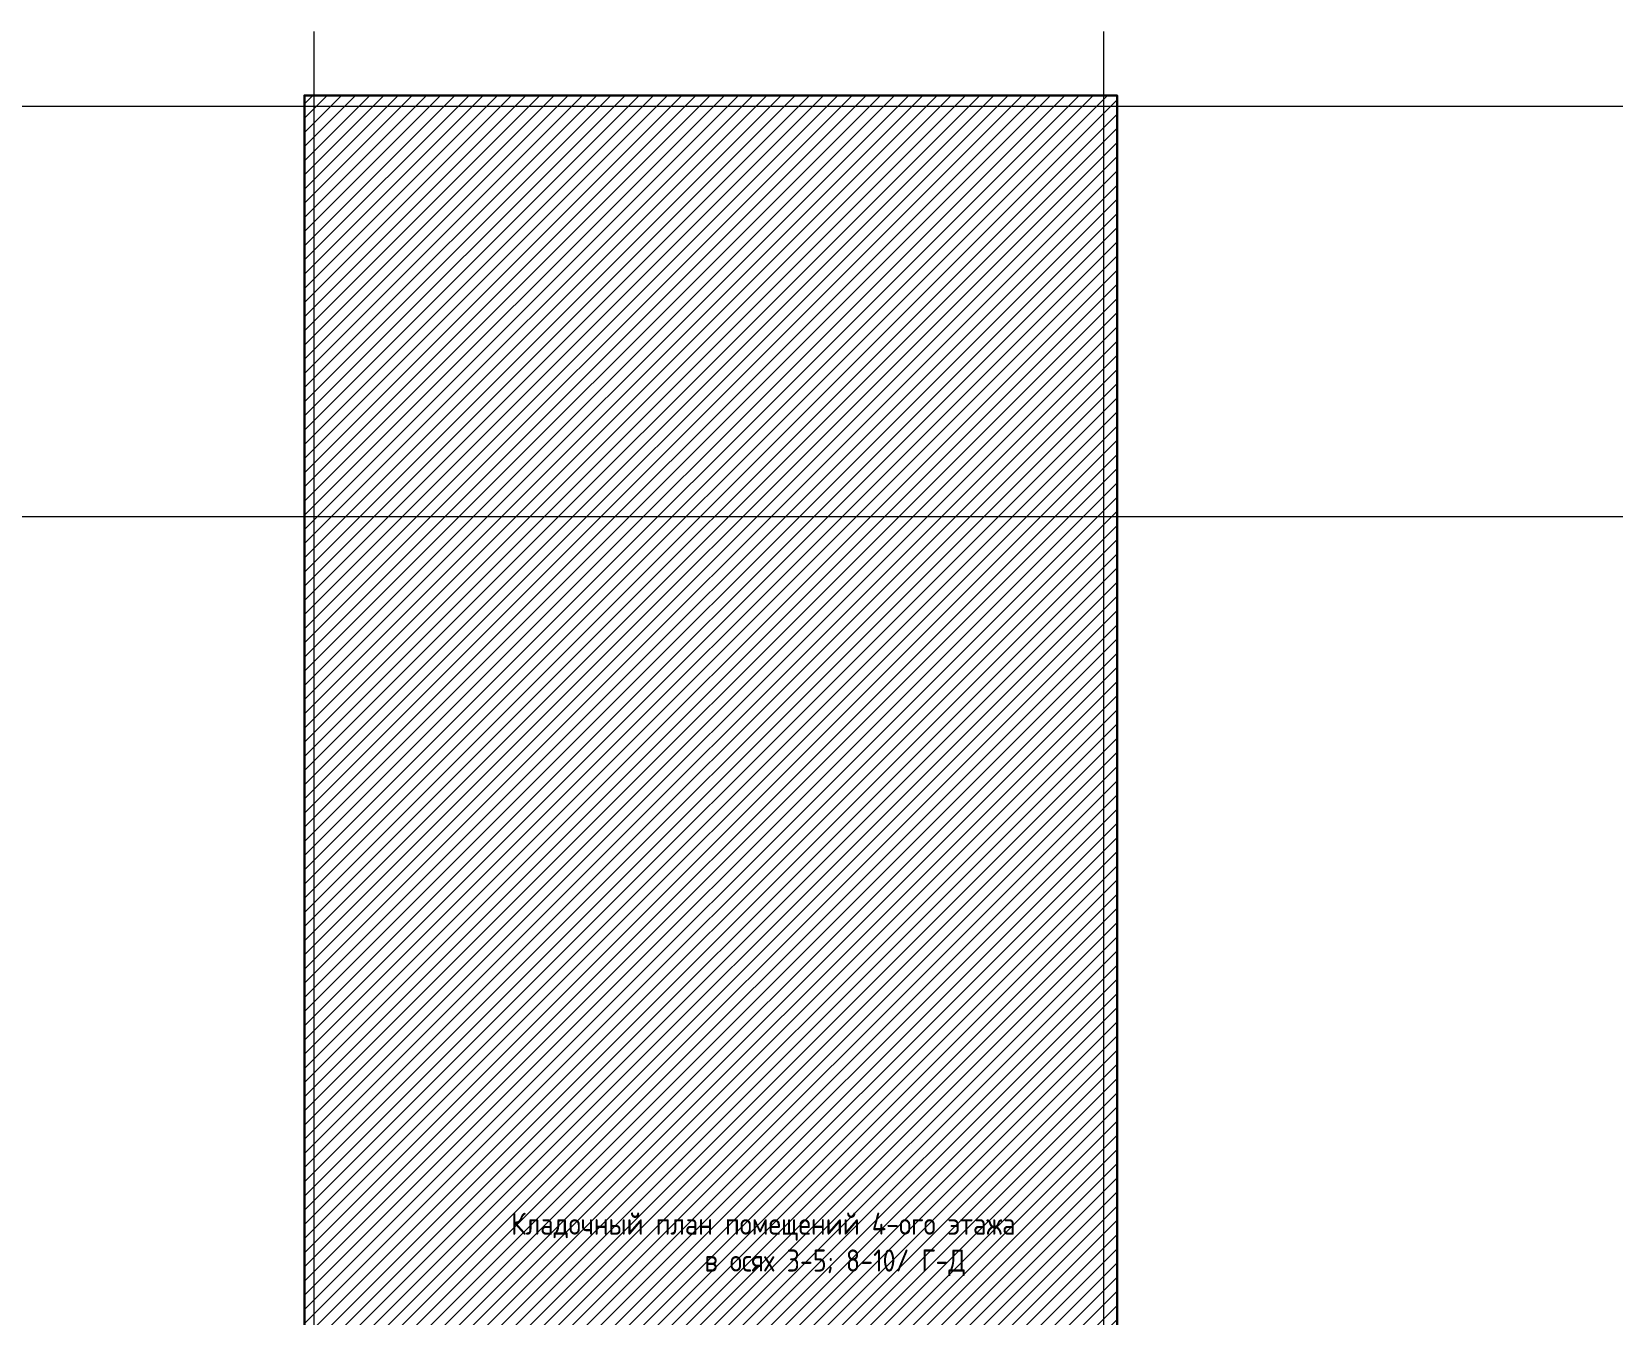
# Model space of a CAD drawing. Header units: millimetres. Extents: x -11886 to 379896, y -8130 to 47743.
# Drawn here: x 336894 to 361926, y 24363 to 44685 of the extents above; entities that cross this region are included whole.
import ezdxf

# ---------------------------------------------------------------- set-up
doc = ezdxf.new("R2010")
doc.units = ezdxf.units.MM
doc.linetypes.add('ADSK_Линия сетки', pattern=[25, 20, -2.5, 0, -2.5])
doc.layers.add('Аннотация', color=7, linetype='Continuous', lineweight=9)
doc.layers.add('Оси', color=7, linetype='Continuous', lineweight=9)
doc.styles.add('GOST Common_2', font='GOST_Common.ttf', dxfattribs={"width": 0.9, "height": 250})

msp = doc.modelspace()

# ---------------------------------------------------------------- hatches: boundary and pattern name
at = {"lineweight": 13, "true_color": 0x636466, "transparency": 33554559}
h = msp.add_hatch(dxfattribs=at)
h.set_pattern_fill('ANSI31', color=251, scale=50)
h.set_pattern_definition([(45, (322754.53, 85026.59), (-112.2532, 112.2532), [])])
h.paths.add_polyline_path([(354071.55, 43675.13), (341210.37, 43675.13), (341210.37, 21068.63), (334059.77, 21068.63), (334055.85, 13720.18), (337042.11, 13716.63), (337042.11, 13206.63), (335179.7, 13206.63), (335179.7, 11328.12), (358547.3, 11328.12), (358547.3, 13716.63), (361496.44, 13716.63), (361484.24, 21084.06), (354071.55, 21084.06)])

# ---------------------------------------------------------------- linework, layer by layer
at = {"color": 251, "lineweight": 30, "true_color": 0x636466}
msp.add_lwpolyline([(334059.77, 21068.63), (334055.85, 13720.18), (337042.11, 13716.63), (337042.11, 13206.63), (335179.7, 13206.63), (335179.7, 11328.12), (358547.3, 11328.12), (358547.3, 13716.63), (361496.44, 13716.63), (361484.24, 21084.06), (354071.55, 21084.06), (354071.55, 43675.13), (341210.37, 43675.13), (341210.37, 21068.63), (334059.77, 21068.63)], dxfattribs=at)
at = {"layer": 'Оси', "linetype": 'ADSK_Линия сетки'}
for p, q in [((341364.44, -5025.59), (341364.44, 44684.79)), ((353864.44, -5025.59), (353864.44, 44684.79)), ((311668.31, 43506.79), (379896.25, 43506.79)), ((311668.31, 37006.79), (379896.25, 37006.79))]:
    msp.add_line(p, q, dxfattribs=at)

# ---------------------------------------------------------------- texts
at = {"layer": 'Аннотация', "insert": (344482.32, 25989.45), "char_height": 350, "width": 10143.7627, "attachment_point": 1, "style": 'GOST Common_2'}
msp.add_mtext('Кладочный план помещений 4-ого этажа \\P                в осях 3-5; 8-10/ Г-Д', dxfattribs=at)

doc.saveas('drawing.dxf')
